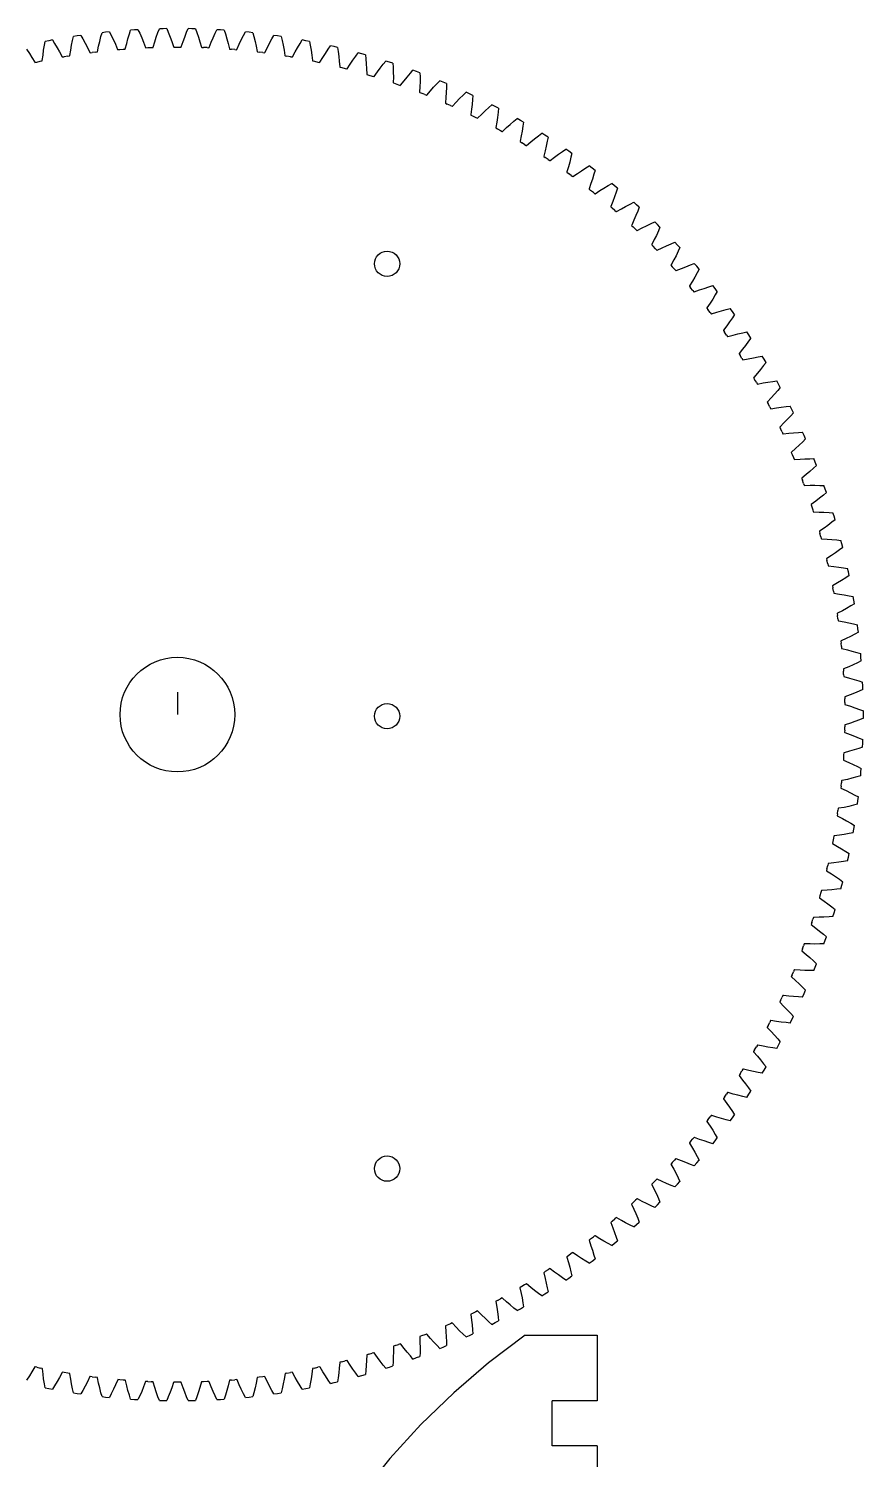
# Model space of a CAD drawing. Header units: millimetres. Extents: x 0 to 561, y -106 to 290.
# Drawn here: x 468.9 to 561.4, y 131.6 to 290 of the extents above; entities that cross this region are included whole.
import ezdxf

# ---------------------------------------------------------------- set-up
doc = ezdxf.new("R2010")
doc.units = ezdxf.units.MM
doc.layers.get('0').update_dxf_attribs({"lineweight": 25, "true_color": 0xffffff})
doc.layers.add('Interior', color=1, linetype='Continuous', lineweight=25, true_color=0xff0000)

msp = doc.modelspace()

# ---------------------------------------------------------------- linework, layer by layer
for p, q in [((483.24, 289.61), (483.4, 290.03)), ((483.81, 290.04), (483.4, 290.03)), ((484.22, 290.05), (483.81, 290.04)), ((484.22, 290.05), (484.39, 289.64)), ((486.41, 289.64), (486.58, 290.05)), ((486.99, 290.04), (486.58, 290.05)), ((487.4, 290.03), (486.99, 290.04)), ((487.4, 290.03), (487.55, 289.61)), ((470.67, 288.2), (470.75, 288.63)), ((471.16, 288.71), (470.75, 288.63)), ((471.56, 288.79), (471.16, 288.71)), ((471.56, 288.79), (471.8, 288.41)), ((473.68, 288.2), (473.79, 288.75)), ((473.79, 288.75), (473.89, 289.18)), ((474.3, 289.24), (473.89, 289.18)), ((474.7, 289.3), (474.3, 289.24)), ((474.7, 289.3), (474.92, 288.91)), ((474.92, 288.91), (475.19, 288.42)), ((476.67, 288.11), (476.79, 288.63)), ((476.79, 288.63), (476.93, 289.17)), ((476.93, 289.17), (477.05, 289.6)), ((477.45, 289.64), (477.05, 289.6)), ((477.86, 289.68), (477.45, 289.64)), ((477.86, 289.68), (478.07, 289.29)), ((478.07, 289.29), (478.31, 288.79)), ((478.31, 288.79), (478.53, 288.31)), ((479.78, 288.41), (479.92, 288.92)), ((479.92, 288.92), (480.08, 289.46)), ((480.08, 289.46), (480.22, 289.88)), ((480.63, 289.91), (480.22, 289.88)), ((481.03, 289.93), (480.63, 289.91)), ((481.03, 289.93), (481.22, 289.53)), ((481.22, 289.53), (481.45, 289.02)), ((481.45, 289.02), (481.65, 288.53)), ((481.65, 288.53), (481.87, 287.96)), ((482.72, 287.98), (482.9, 288.58)), ((482.9, 288.58), (483.06, 289.09)), ((483.06, 289.09), (483.24, 289.61)), ((484.39, 289.64), (484.59, 289.12)), ((484.59, 289.12), (484.77, 288.62)), ((484.77, 288.62), (484.97, 288.05)), ((485.82, 288.02), (486.03, 288.62)), ((486.03, 288.62), (486.21, 289.12)), ((486.21, 289.12), (486.41, 289.64)), ((487.55, 289.61), (487.73, 289.09)), ((487.73, 289.09), (487.89, 288.58)), ((487.89, 288.58), (488.07, 288)), ((488.91, 287.94), (489.15, 288.53)), ((489.15, 288.53), (489.35, 289.02)), ((489.35, 289.02), (489.57, 289.53)), ((489.57, 289.53), (489.76, 289.93)), ((490.17, 289.91), (489.76, 289.93)), ((490.58, 289.88), (490.17, 289.91)), ((490.58, 289.88), (490.71, 289.46)), ((490.71, 289.46), (490.87, 288.92)), ((490.87, 288.92), (491.01, 288.41)), ((492.26, 288.31), (492.48, 288.79)), ((492.48, 288.79), (492.73, 289.29)), ((492.73, 289.29), (492.93, 289.68)), ((493.34, 289.64), (492.93, 289.68)), ((493.75, 289.6), (493.34, 289.64)), ((493.75, 289.6), (493.87, 289.17)), ((493.87, 289.17), (494, 288.63)), ((494, 288.63), (494.12, 288.11)), ((495.61, 288.42), (495.87, 288.91)), ((495.87, 288.91), (496.09, 289.3)), ((496.5, 289.24), (496.09, 289.3)), ((496.9, 289.18), (496.5, 289.24)), ((496.9, 289.18), (497, 288.75)), ((497, 288.75), (497.12, 288.2)), ((499, 288.41), (499.24, 288.79)), ((499.64, 288.71), (499.24, 288.79)), ((500.04, 288.63), (499.64, 288.71)), ((500.04, 288.63), (500.12, 288.2)), ((468.69, 287.77), (469, 287.31)), ((469, 287.31), (469.28, 286.86)), ((469.28, 286.86), (469.59, 286.34)), ((470.43, 286.5), (470.51, 287.12)), ((470.51, 287.12), (470.58, 287.65)), ((470.58, 287.65), (470.67, 288.2)), ((471.8, 288.41), (472.08, 287.93)), ((472.08, 287.93), (472.34, 287.47)), ((472.34, 287.47), (472.63, 286.94)), ((472.63, 286.94), (472.66, 286.91)), ((472.66, 286.91), (472.87, 286.94)), ((473.26, 287.01), (472.87, 286.94)), ((473.26, 287.01), (473.46, 287.04)), ((473.46, 287.04), (473.48, 287.06)), ((473.48, 287.06), (473.58, 287.68)), ((473.58, 287.68), (473.68, 288.2)), ((475.19, 288.42), (475.43, 287.96)), ((475.43, 287.96), (475.7, 287.41)), ((475.7, 287.41), (475.72, 287.38)), ((475.72, 287.38), (475.94, 287.4)), ((476.32, 287.45), (475.94, 287.4)), ((476.32, 287.45), (476.52, 287.47)), ((476.52, 287.47), (476.54, 287.49)), ((476.54, 287.49), (476.67, 288.11)), ((478.53, 288.31), (478.78, 287.75)), ((478.78, 287.75), (478.8, 287.72)), ((478.8, 287.72), (479.02, 287.73)), ((479.02, 287.73), (479.4, 287.77)), ((479.4, 287.77), (479.61, 287.78)), ((479.61, 287.78), (479.63, 287.8)), ((479.63, 287.8), (479.78, 288.41)), ((481.87, 287.96), (481.89, 287.93)), ((481.89, 287.93), (482.11, 287.94)), ((482.11, 287.94), (482.49, 287.95)), ((482.49, 287.95), (482.7, 287.96)), ((482.7, 287.96), (482.72, 287.98)), ((484.97, 288.05), (484.99, 288.01)), ((484.99, 288.01), (485.2, 288.01)), ((485.2, 288.01), (485.59, 288.01)), ((485.59, 288.01), (485.8, 288.01)), ((485.8, 288.01), (485.82, 288.02)), ((488.07, 288), (488.09, 287.96)), ((488.09, 287.96), (488.3, 287.95)), ((488.69, 287.94), (488.3, 287.95)), ((488.69, 287.94), (488.89, 287.93)), ((488.89, 287.93), (488.91, 287.94)), ((491.01, 288.41), (491.16, 287.82)), ((491.16, 287.82), (491.18, 287.79)), ((491.18, 287.79), (491.39, 287.77)), ((491.78, 287.73), (491.39, 287.77)), ((491.78, 287.73), (491.98, 287.71)), ((491.98, 287.71), (492, 287.73)), ((492, 287.73), (492.26, 288.31)), ((494.12, 288.11), (494.24, 287.52)), ((494.24, 287.52), (494.26, 287.48)), ((494.26, 287.48), (494.47, 287.45)), ((494.86, 287.4), (494.47, 287.45)), ((494.86, 287.4), (495.06, 287.37)), ((495.06, 287.37), (495.08, 287.39)), ((495.08, 287.39), (495.37, 287.96)), ((495.37, 287.96), (495.61, 288.42)), ((497.12, 288.2), (497.21, 287.68)), ((497.21, 287.68), (497.31, 287.08)), ((497.31, 287.08), (497.33, 287.04)), ((497.33, 287.04), (497.54, 287.01)), ((497.92, 286.94), (497.54, 287.01)), ((497.92, 286.94), (498.12, 286.91)), ((498.12, 286.91), (498.15, 286.92)), ((498.15, 286.92), (498.45, 287.47)), ((498.45, 287.47), (498.71, 287.93)), ((498.71, 287.93), (499, 288.41)), ((500.12, 288.2), (500.21, 287.65)), ((500.21, 287.65), (500.29, 287.12)), ((500.29, 287.12), (500.36, 286.52)), ((501.19, 286.32), (501.51, 286.86)), ((501.51, 286.86), (501.79, 287.31)), ((501.79, 287.31), (502.1, 287.77)), ((502.1, 287.77), (502.35, 288.14)), ((502.75, 288.05), (502.35, 288.14)), ((503.15, 287.96), (502.75, 288.05)), ((503.15, 287.96), (503.21, 287.51)), ((503.21, 287.51), (503.28, 286.96)), ((503.28, 286.96), (503.33, 286.44)), ((504.85, 286.56), (505.17, 287.01)), ((505.17, 287.01), (505.44, 287.37)), ((505.84, 287.26), (505.44, 287.37)), ((506.23, 287.15), (505.84, 287.26)), ((506.23, 287.15), (506.27, 286.7)), ((469.59, 286.34), (469.62, 286.31)), ((469.62, 286.31), (469.83, 286.35)), ((469.83, 286.35), (470.21, 286.43)), ((470.21, 286.43), (470.41, 286.47)), ((470.41, 286.47), (470.43, 286.5)), ((500.36, 286.52), (500.37, 286.48)), ((500.37, 286.48), (500.58, 286.43)), ((500.58, 286.43), (500.96, 286.35)), ((500.96, 286.35), (501.16, 286.31)), ((501.16, 286.31), (501.19, 286.32)), ((503.33, 286.44), (503.38, 285.83)), ((503.38, 285.83), (503.39, 285.79)), ((503.39, 285.79), (503.6, 285.73)), ((503.6, 285.73), (503.98, 285.64)), ((503.98, 285.64), (504.17, 285.59)), ((504.17, 285.59), (504.2, 285.6)), ((504.2, 285.6), (504.55, 286.12)), ((504.55, 286.12), (504.85, 286.56)), ((506.27, 286.7), (506.32, 286.15)), ((506.32, 286.15), (506.35, 285.62)), ((506.35, 285.62), (506.37, 285.01)), ((507.55, 285.26), (507.87, 285.68)), ((507.87, 285.68), (508.21, 286.12)), ((508.21, 286.12), (508.49, 286.46)), ((508.88, 286.34), (508.49, 286.46)), ((509.27, 286.21), (508.88, 286.34)), ((509.27, 286.21), (509.3, 285.77)), ((509.3, 285.77), (509.32, 285.21)), ((511.21, 285.1), (511.5, 285.43)), ((511.89, 285.29), (511.5, 285.43)), ((512.27, 285.15), (511.89, 285.29)), ((506.37, 285.01), (506.38, 284.97)), ((506.38, 284.97), (506.59, 284.91)), ((506.59, 284.91), (506.96, 284.8)), ((506.96, 284.8), (507.15, 284.74)), ((507.15, 284.74), (507.18, 284.75)), ((507.18, 284.75), (507.55, 285.26)), ((509.32, 285.21), (509.33, 284.68)), ((509.33, 284.68), (509.32, 284.07)), ((509.32, 284.07), (509.33, 284.03)), ((509.33, 284.03), (509.53, 283.96)), ((509.53, 283.96), (509.9, 283.83)), ((509.9, 283.83), (510.09, 283.76)), ((510.09, 283.76), (510.12, 283.77)), ((510.12, 283.77), (510.51, 284.27)), ((510.51, 284.27), (510.85, 284.68)), ((510.85, 284.68), (511.21, 285.1)), ((512.28, 284.14), (512.26, 283.62)), ((512.27, 285.15), (512.28, 284.7)), ((512.28, 284.7), (512.28, 284.14)), ((513.78, 283.55), (514.16, 283.96)), ((514.16, 283.96), (514.47, 284.28)), ((514.85, 284.12), (514.47, 284.28)), ((515.23, 283.96), (514.85, 284.12)), ((515.23, 283.96), (515.21, 283.51)), ((512.26, 283.62), (512.23, 283.01)), ((512.23, 283.01), (512.24, 282.97)), ((512.24, 282.97), (512.44, 282.89)), ((512.8, 282.74), (512.44, 282.89)), ((512.8, 282.74), (512.99, 282.67)), ((512.99, 282.67), (513.02, 282.68)), ((513.02, 282.68), (513.43, 283.16)), ((513.43, 283.16), (513.78, 283.55)), ((515.15, 282.43), (515.1, 281.82)), ((515.19, 282.96), (515.15, 282.43)), ((515.21, 283.51), (515.19, 282.96)), ((516.3, 281.92), (516.67, 282.3)), ((516.67, 282.3), (517.06, 282.69)), ((517.06, 282.69), (517.39, 283)), ((517.76, 282.83), (517.39, 283)), ((518.13, 282.65), (517.76, 282.83)), ((518.1, 282.2), (518.05, 281.65)), ((518.13, 282.65), (518.1, 282.2)), ((515.1, 281.82), (515.1, 281.78)), ((515.1, 281.78), (515.3, 281.69)), ((515.65, 281.54), (515.3, 281.69)), ((515.65, 281.54), (515.84, 281.45)), ((515.84, 281.45), (515.87, 281.46)), ((515.87, 281.46), (516.3, 281.92)), ((517.99, 281.13), (517.91, 280.52)), ((518.05, 281.65), (517.99, 281.13)), ((518.66, 280.12), (519.11, 280.57)), ((519.11, 280.57), (519.5, 280.93)), ((519.5, 280.93), (519.91, 281.3)), ((519.91, 281.3), (520.24, 281.6)), ((520.61, 281.41), (520.24, 281.6)), ((520.97, 281.22), (520.61, 281.41)), ((520.92, 280.78), (520.85, 280.22)), ((520.97, 281.22), (520.92, 280.78)), ((517.91, 280.52), (517.91, 280.48)), ((517.91, 280.48), (518.11, 280.38)), ((518.11, 280.38), (518.45, 280.21)), ((518.45, 280.21), (518.63, 280.12)), ((518.63, 280.12), (518.66, 280.12)), ((520.77, 279.7), (520.66, 279.1)), ((520.66, 279.1), (520.67, 279.06)), ((520.67, 279.06), (520.85, 278.95)), ((520.85, 280.22), (520.77, 279.7)), ((520.85, 278.95), (521.19, 278.77)), ((521.4, 278.67), (521.87, 279.1)), ((521.87, 279.1), (522.27, 279.44)), ((522.27, 279.44), (522.69, 279.8)), ((522.69, 279.8), (523.04, 280.08)), ((523.4, 279.88), (523.04, 280.08)), ((523.75, 279.67), (523.4, 279.88)), ((523.68, 279.23), (523.59, 278.68)), ((523.75, 279.67), (523.68, 279.23)), ((521.19, 278.77), (521.37, 278.67)), ((521.37, 278.67), (521.4, 278.67)), ((523.49, 278.16), (523.36, 277.57)), ((523.36, 277.57), (523.36, 277.53)), ((523.36, 277.53), (523.54, 277.41)), ((523.59, 278.68), (523.49, 278.16)), ((523.87, 277.21), (523.54, 277.41)), ((524.07, 277.11), (524.56, 277.51)), ((524.56, 277.51), (524.97, 277.84)), ((524.97, 277.84), (525.41, 278.18)), ((525.41, 278.18), (525.77, 278.45)), ((526.12, 278.23), (525.77, 278.45)), ((526.47, 278.01), (526.12, 278.23)), ((526.38, 277.57), (526.26, 277.02)), ((526.47, 278.01), (526.38, 277.57)), ((523.87, 277.21), (524.05, 277.11)), ((524.05, 277.11), (524.07, 277.11)), ((526.14, 276.51), (525.98, 275.92)), ((525.98, 275.92), (525.98, 275.88)), ((525.98, 275.88), (526.16, 275.76)), ((526.26, 277.02), (526.14, 276.51)), ((526.68, 275.43), (527.18, 275.82)), ((527.18, 275.82), (527.61, 276.13)), ((527.61, 276.13), (528.06, 276.45)), ((528.06, 276.45), (528.43, 276.7)), ((528.77, 276.47), (528.43, 276.7)), ((529.11, 276.23), (528.77, 276.47)), ((529, 275.8), (528.86, 275.26)), ((529.11, 276.23), (529, 275.8)), ((526.48, 275.55), (526.16, 275.76)), ((526.48, 275.55), (526.65, 275.43)), ((526.65, 275.43), (526.68, 275.43)), ((528.72, 274.75), (528.54, 274.17)), ((528.86, 275.26), (528.72, 274.75)), ((529.73, 274.01), (530.17, 274.31)), ((530.17, 274.31), (530.64, 274.61)), ((530.64, 274.61), (531.02, 274.84)), ((531.35, 274.59), (531.02, 274.84)), ((531.67, 274.35), (531.35, 274.59)), ((531.67, 274.35), (531.55, 273.92)), ((528.54, 274.17), (528.54, 274.13)), ((528.54, 274.13), (528.71, 274)), ((529.02, 273.77), (528.71, 274)), ((529.02, 273.77), (529.19, 273.65)), ((529.19, 273.65), (529.21, 273.65)), ((529.21, 273.65), (529.73, 274.01)), ((531.22, 272.88), (531.02, 272.31)), ((531.39, 273.38), (531.22, 272.88)), ((531.55, 273.92), (531.39, 273.38)), ((532.65, 272.38), (533.14, 272.66)), ((533.14, 272.66), (533.53, 272.88)), ((533.84, 272.62), (533.53, 272.88)), ((534.16, 272.36), (533.84, 272.62)), ((531.02, 272.31), (531.01, 272.27)), ((531.01, 272.27), (531.18, 272.13)), ((531.48, 271.89), (531.18, 272.13)), ((531.48, 271.89), (531.64, 271.76)), ((531.64, 271.76), (531.67, 271.76)), ((531.67, 271.76), (532.21, 272.1)), ((532.21, 272.1), (532.65, 272.38)), ((533.83, 271.41), (533.64, 270.91)), ((534.02, 271.93), (533.83, 271.41)), ((534.16, 272.36), (534.02, 271.93)), ((533.42, 270.35), (533.41, 270.31)), ((533.41, 270.31), (533.57, 270.16)), ((533.64, 270.91), (533.42, 270.35)), ((533.86, 269.91), (533.57, 270.16)), ((533.86, 269.91), (534.02, 269.78)), ((534.02, 269.78), (534.05, 269.78)), ((534.05, 269.78), (534.59, 270.09)), ((534.59, 270.09), (535.06, 270.35)), ((535.06, 270.35), (535.55, 270.61)), ((535.55, 270.61), (535.95, 270.81)), ((536.25, 270.54), (535.95, 270.81)), ((536.4, 269.84), (536.19, 269.33)), ((536.55, 270.26), (536.25, 270.54)), ((536.55, 270.26), (536.4, 269.84)), ((535.73, 268.29), (535.72, 268.25)), ((535.72, 268.25), (535.88, 268.1)), ((535.98, 268.84), (535.73, 268.29)), ((536.16, 267.83), (535.88, 268.1)), ((536.19, 269.33), (535.98, 268.84)), ((536.34, 267.69), (536.9, 267.98)), ((536.9, 267.98), (537.37, 268.22)), ((537.37, 268.22), (537.87, 268.46)), ((537.87, 268.46), (538.28, 268.64)), ((538.57, 268.36), (538.28, 268.64)), ((538.86, 268.07), (538.57, 268.36)), ((538.86, 268.07), (538.69, 267.66)), ((536.16, 267.83), (536.31, 267.69)), ((536.31, 267.69), (536.34, 267.69)), ((538.23, 266.68), (537.96, 266.13)), ((538.46, 267.15), (538.23, 266.68)), ((538.69, 267.66), (538.46, 267.15)), ((540.1, 266.21), (540.52, 266.38)), ((540.8, 266.08), (540.52, 266.38)), ((537.96, 266.13), (537.95, 266.09)), ((537.95, 266.09), (538.1, 265.94)), ((538.37, 265.66), (538.1, 265.94)), ((538.37, 265.66), (538.51, 265.51)), ((538.51, 265.51), (538.54, 265.51)), ((538.54, 265.51), (539.11, 265.78)), ((539.11, 265.78), (539.59, 266)), ((539.59, 266), (540.1, 266.21)), ((540.64, 264.88), (540.39, 264.42)), ((540.89, 265.38), (540.64, 264.88)), ((541.08, 265.79), (540.8, 266.08)), ((541.08, 265.79), (540.89, 265.38)), ((540.09, 263.88), (540.08, 263.85)), ((540.08, 263.85), (540.22, 263.68)), ((540.39, 264.42), (540.09, 263.88)), ((540.48, 263.4), (540.22, 263.68)), ((540.48, 263.4), (540.62, 263.24)), ((540.62, 263.24), (540.65, 263.24)), ((540.65, 263.24), (541.23, 263.49)), ((541.23, 263.49), (541.72, 263.68)), ((541.72, 263.68), (542.24, 263.88)), ((542.24, 263.88), (542.66, 264.03)), ((542.93, 263.72), (542.66, 264.03)), ((543.2, 263.41), (542.93, 263.72)), ((543.2, 263.41), (542.99, 263.01)), ((542.13, 261.55), (542.12, 261.51)), ((542.12, 261.51), (542.25, 261.35)), ((542.45, 262.07), (542.13, 261.55)), ((542.72, 262.53), (542.45, 262.07)), ((542.99, 263.01), (542.72, 262.53)), ((544.28, 261.45), (544.7, 261.59)), ((544.96, 261.27), (544.7, 261.59)), ((542.5, 261.05), (542.25, 261.35)), ((542.5, 261.05), (542.63, 260.89)), ((542.63, 260.89), (542.66, 260.88)), ((542.66, 260.88), (543.25, 261.1)), ((543.25, 261.1), (543.75, 261.28)), ((543.75, 261.28), (544.28, 261.45)), ((544.7, 260.08), (544.41, 259.64)), ((544.99, 260.56), (544.7, 260.08)), ((545.21, 260.94), (544.96, 261.27)), ((545.21, 260.94), (544.99, 260.56)), ((544.07, 259.13), (544.06, 259.1)), ((544.06, 259.1), (544.18, 258.92)), ((544.41, 259.64), (544.07, 259.13)), ((544.42, 258.61), (544.18, 258.92)), ((544.42, 258.61), (544.54, 258.45)), ((544.54, 258.45), (544.57, 258.44)), ((544.57, 258.44), (545.17, 258.64)), ((545.17, 258.64), (545.67, 258.79)), ((545.67, 258.79), (546.21, 258.95)), ((546.21, 258.95), (546.64, 259.06)), ((546.88, 258.73), (546.64, 259.06)), ((547.12, 258.4), (546.88, 258.73)), ((547.12, 258.4), (546.88, 258.02)), ((546.27, 257.13), (545.91, 256.64)), ((546.57, 257.56), (546.27, 257.13)), ((546.88, 258.02), (546.57, 257.56)), ((545.91, 256.64), (545.89, 256.6)), ((545.89, 256.6), (546.01, 256.42)), ((546.23, 256.1), (546.01, 256.42)), ((546.23, 256.1), (546.35, 255.94)), ((546.35, 255.94), (546.37, 255.93)), ((546.37, 255.93), (546.98, 256.1)), ((546.98, 256.1), (547.49, 256.23)), ((547.49, 256.23), (548.04, 256.36)), ((548.04, 256.36), (548.47, 256.46)), ((548.67, 255.41), (548.34, 254.96)), ((548.7, 256.12), (548.47, 256.46)), ((548.93, 255.77), (548.67, 255.41)), ((548.93, 255.77), (548.7, 256.12)), ((547.64, 254.07), (547.62, 254.03)), ((547.62, 254.03), (547.73, 253.85)), ((548.02, 254.54), (547.64, 254.07)), ((547.94, 253.52), (547.73, 253.85)), ((548.34, 254.96), (548.02, 254.54)), ((548.05, 253.35), (549.21, 253.59)), ((549.21, 253.59), (549.75, 253.7)), ((549.75, 253.7), (550.19, 253.78)), ((550.41, 253.43), (550.19, 253.78)), ((547.94, 253.52), (548.05, 253.35)), ((550, 252.29), (549.66, 251.88)), ((550.34, 252.72), (550, 252.29)), ((550.62, 253.08), (550.34, 252.72)), ((550.62, 253.08), (550.41, 253.43)), ((549.26, 251.42), (549.24, 251.39)), ((549.24, 251.39), (549.34, 251.2)), ((549.66, 251.88), (549.26, 251.42)), ((549.54, 250.87), (549.34, 251.2)), ((549.54, 250.87), (549.64, 250.69)), ((549.64, 250.69), (549.66, 250.68)), ((549.66, 250.68), (550.29, 250.8)), ((550.29, 250.8), (550.81, 250.89)), ((550.81, 250.89), (551.36, 250.97)), ((551.36, 250.97), (551.8, 251.03)), ((552, 250.67), (551.8, 251.03)), ((552.19, 250.31), (552, 250.67)), ((551.19, 249.16), (550.77, 248.72)), ((551.54, 249.55), (551.19, 249.16)), ((551.91, 249.97), (551.54, 249.55)), ((552.19, 250.31), (551.91, 249.97)), ((550.77, 248.72), (550.75, 248.68)), ((550.75, 248.68), (550.84, 248.49)), ((551.02, 248.15), (550.84, 248.49)), ((551.02, 248.15), (551.12, 247.97)), ((551.12, 247.97), (551.14, 247.95)), ((551.14, 247.95), (551.77, 248.05)), ((551.77, 248.05), (552.29, 248.12)), ((552.29, 248.12), (552.84, 248.18)), ((552.84, 248.18), (553.29, 248.22)), ((553.47, 247.85), (553.29, 248.22)), ((553.65, 247.48), (553.35, 247.15)), ((553.65, 247.48), (553.47, 247.85)), ((552.16, 245.95), (552.14, 245.92)), ((552.14, 245.92), (552.23, 245.72)), ((552.6, 246.37), (552.16, 245.95)), ((552.39, 245.37), (552.23, 245.72)), ((552.97, 246.75), (552.6, 246.37)), ((553.35, 247.15), (552.97, 246.75)), ((552.39, 245.37), (552.48, 245.18)), ((552.48, 245.18), (552.5, 245.17)), ((552.5, 245.17), (553.13, 245.24)), ((553.13, 245.24), (553.66, 245.29)), ((553.66, 245.29), (554.21, 245.32)), ((554.21, 245.32), (554.66, 245.34)), ((554.68, 244.28), (554.28, 243.89)), ((554.83, 244.97), (554.66, 245.34)), ((554.99, 244.6), (554.68, 244.28)), ((554.99, 244.6), (554.83, 244.97)), ((553.44, 243.13), (553.41, 243.09)), ((553.41, 243.09), (553.49, 242.89)), ((553.89, 243.53), (553.44, 243.13)), ((553.49, 242.89), (553.64, 242.54)), ((553.64, 242.54), (553.72, 242.35)), ((554.28, 243.89), (553.89, 243.53)), ((553.72, 242.35), (553.75, 242.33)), ((553.75, 242.33), (554.38, 242.37)), ((554.38, 242.37), (554.91, 242.4)), ((554.91, 242.4), (555.46, 242.41)), ((555.47, 240.98), (555.07, 240.64)), ((555.46, 242.41), (555.91, 242.42)), ((555.88, 241.35), (555.47, 240.98)), ((556.21, 241.66), (555.88, 241.35)), ((556.06, 242.04), (555.91, 242.42)), ((556.21, 241.66), (556.06, 242.04)), ((554.59, 240.25), (554.57, 240.22)), ((554.57, 240.22), (554.64, 240.02)), ((555.07, 240.64), (554.59, 240.25)), ((554.78, 239.65), (554.64, 240.02)), ((554.78, 239.65), (554.85, 239.46)), ((554.85, 239.46), (554.87, 239.45)), ((554.87, 239.45), (555.5, 239.46)), ((555.5, 239.46), (556.03, 239.46)), ((556.03, 239.46), (556.59, 239.45)), ((556.59, 239.45), (557.03, 239.44)), ((557.17, 239.05), (557.03, 239.44)), ((556.53, 238.02), (556.12, 237.7)), ((556.96, 238.38), (556.53, 238.02)), ((557.3, 238.67), (556.96, 238.38)), ((557.3, 238.67), (557.17, 239.05)), ((555.63, 237.33), (555.6, 237.3)), ((555.6, 237.3), (555.67, 237.09)), ((556.12, 237.7), (555.63, 237.33)), ((555.67, 237.09), (555.79, 236.73)), ((555.79, 236.73), (555.85, 236.53)), ((555.85, 236.53), (555.87, 236.52)), ((555.87, 236.52), (556.51, 236.5)), ((556.51, 236.5), (557.03, 236.48)), ((557.03, 236.48), (557.59, 236.45)), ((557.59, 236.45), (558.03, 236.42)), ((558.15, 236.03), (558.03, 236.42)), ((557.05, 234.72), (556.54, 234.37)), ((557.47, 235.02), (557.05, 234.72)), ((557.92, 235.36), (557.47, 235.02)), ((558.27, 235.63), (557.92, 235.36)), ((558.27, 235.63), (558.15, 236.03)), ((556.54, 234.37), (556.52, 234.34)), ((556.52, 234.34), (556.57, 234.13)), ((556.68, 233.76), (556.57, 234.13)), ((556.68, 233.76), (556.73, 233.56)), ((556.73, 233.56), (556.75, 233.55)), ((556.75, 233.55), (557.38, 233.51)), ((557.38, 233.51), (557.91, 233.46)), ((557.91, 233.46), (558.46, 233.41)), ((558.46, 233.41), (558.91, 233.36)), ((559.01, 232.96), (558.91, 233.36)), ((557.85, 231.7), (557.33, 231.37)), ((558.29, 231.99), (557.85, 231.7)), ((558.75, 232.3), (558.29, 231.99)), ((559.11, 232.56), (558.75, 232.3)), ((559.11, 232.56), (559.01, 232.96)), ((557.33, 231.37), (557.3, 231.34)), ((557.3, 231.34), (557.35, 231.13)), ((557.44, 230.76), (557.35, 231.13)), ((557.44, 230.76), (557.48, 230.56)), ((557.48, 230.56), (557.5, 230.54)), ((557.5, 230.54), (558.14, 230.47)), ((558.14, 230.47), (558.66, 230.41)), ((558.66, 230.41), (559.21, 230.33)), ((559.21, 230.33), (559.65, 230.26)), ((559.74, 229.86), (559.65, 230.26)), ((559.82, 229.46), (559.74, 229.86)), ((557.99, 228.34), (557.96, 228.32)), ((557.96, 228.32), (558, 228.11)), ((558.52, 228.65), (557.99, 228.34)), ((558.98, 228.92), (558.52, 228.65)), ((559.45, 229.21), (558.98, 228.92)), ((559.82, 229.46), (559.45, 229.21)), ((558.07, 227.73), (558, 228.11)), ((558.07, 227.73), (558.11, 227.52)), ((558.11, 227.52), (558.13, 227.51)), ((558.13, 227.51), (558.76, 227.41)), ((558.76, 227.41), (559.28, 227.33)), ((559.28, 227.33), (559.83, 227.23)), ((559.83, 227.23), (560.26, 227.14)), ((560.33, 226.73), (560.26, 227.14)), ((560.4, 226.33), (560.33, 226.73)), ((558.53, 225.29), (558.5, 225.27)), ((558.5, 225.27), (558.53, 225.05)), ((559.07, 225.57), (558.53, 225.29)), ((558.58, 224.67), (558.53, 225.05)), ((559.53, 225.82), (559.07, 225.57)), ((560.02, 226.1), (559.53, 225.82)), ((560.4, 226.33), (560.02, 226.1)), ((558.58, 224.67), (558.61, 224.47)), ((558.61, 224.47), (558.63, 224.45)), ((558.63, 224.45), (559.25, 224.33)), ((559.25, 224.33), (559.77, 224.22)), ((559.77, 224.22), (560.31, 224.1)), ((560.31, 224.1), (560.75, 223.99)), ((560.8, 223.58), (560.75, 223.99)), ((560.85, 223.18), (560.8, 223.58)), ((558.93, 222.22), (558.9, 222.2)), ((558.9, 222.2), (558.92, 221.98)), ((558.96, 221.6), (558.92, 221.98)), ((559.49, 222.48), (558.93, 222.22)), ((559.96, 222.71), (559.49, 222.48)), ((560.46, 222.96), (559.96, 222.71)), ((560.85, 223.18), (560.46, 222.96)), ((558.96, 221.6), (558.98, 221.39)), ((558.98, 221.39), (559, 221.37)), ((559, 221.37), (559.62, 221.23)), ((559.62, 221.23), (560.13, 221.1)), ((560.13, 221.1), (560.67, 220.95)), ((560.67, 220.95), (561.1, 220.83)), ((561.13, 220.42), (561.1, 220.83)), ((561.16, 220.01), (561.13, 220.42)), ((559.21, 219.13), (559.18, 219.11)), ((559.18, 219.11), (559.19, 218.89)), ((559.21, 218.51), (559.19, 218.89)), ((559.78, 219.37), (559.21, 219.13)), ((560.26, 219.58), (559.78, 219.37)), ((560.76, 219.81), (560.26, 219.58)), ((561.16, 220.01), (560.76, 219.81)), ((559.21, 218.51), (559.23, 218.3)), ((559.23, 218.3), (559.24, 218.28)), ((559.24, 218.28), (559.85, 218.11)), ((559.85, 218.11), (560.36, 217.96)), ((560.36, 217.96), (560.89, 217.79)), ((560.89, 217.79), (561.31, 217.65)), ((561.33, 217.24), (561.31, 217.65)), ((561.35, 216.83), (561.33, 217.24)), ((559.36, 216.04), (559.33, 216.02)), ((559.33, 216.02), (559.33, 215.8)), ((559.34, 215.41), (559.33, 215.8)), ((559.93, 216.25), (559.36, 216.04)), ((560.42, 216.44), (559.93, 216.25)), ((560.94, 216.65), (560.42, 216.44)), ((561.35, 216.83), (560.94, 216.65)), ((559.34, 215.41), (559.34, 215.21)), ((559.34, 215.21), (559.36, 215.19)), ((559.36, 215.19), (559.96, 214.99)), ((559.96, 214.99), (560.46, 214.82)), ((560.46, 214.82), (560.98, 214.63)), ((560.98, 214.63), (561.4, 214.47)), ((561.4, 214.06), (561.4, 214.47)), ((561.4, 213.65), (561.4, 214.06)), ((559.33, 212.32), (559.34, 212.7)), ((559.38, 212.94), (559.34, 212.92)), ((559.34, 212.92), (559.34, 212.7)), ((559.96, 213.12), (559.38, 212.94)), ((560.46, 213.3), (559.96, 213.12)), ((560.98, 213.49), (560.46, 213.3)), ((561.4, 213.65), (560.98, 213.49)), ((559.33, 212.32), (559.32, 212.11)), ((559.32, 212.11), (559.34, 212.09)), ((559.34, 212.09), (559.93, 211.87)), ((559.93, 211.87), (560.42, 211.68)), ((560.42, 211.68), (560.94, 211.46)), ((560.94, 211.46), (561.35, 211.29)), ((561.31, 210.47), (561.33, 210.88)), ((561.33, 210.88), (561.35, 211.29)), ((559.19, 209.22), (559.18, 209.02)), ((559.21, 209.61), (559.19, 209.22)), ((559.23, 209.82), (559.21, 209.61)), ((559.27, 209.84), (559.23, 209.82)), ((559.85, 210), (559.27, 209.84)), ((560.36, 210.15), (559.85, 210)), ((560.89, 210.32), (560.36, 210.15)), ((561.31, 210.47), (560.89, 210.32)), ((559.18, 209.02), (559.19, 209)), ((559.19, 209), (559.78, 208.75)), ((559.78, 208.75), (560.26, 208.54)), ((560.26, 208.54), (560.76, 208.3)), ((560.76, 208.3), (561.16, 208.11)), ((561.1, 207.29), (561.13, 207.7)), ((561.13, 207.7), (561.16, 208.11)), ((558.92, 206.14), (558.9, 205.93)), ((558.92, 206.14), (558.96, 206.52)), ((558.99, 206.73), (558.96, 206.52)), ((559.02, 206.75), (558.99, 206.73)), ((559.62, 206.89), (559.02, 206.75)), ((560.13, 207.02), (559.62, 206.89)), ((560.67, 207.16), (560.13, 207.02)), ((561.1, 207.29), (560.67, 207.16)), ((558.9, 205.93), (558.91, 205.91)), ((558.91, 205.91), (559.49, 205.64)), ((559.49, 205.64), (559.96, 205.41)), ((559.96, 205.41), (560.46, 205.15)), ((560.46, 205.15), (560.85, 204.94)), ((560.75, 204.13), (560.8, 204.53)), ((560.8, 204.53), (560.85, 204.94)), ((558.53, 203.06), (558.5, 202.86)), ((558.53, 203.06), (558.58, 203.45)), ((558.62, 203.66), (558.58, 203.45)), ((558.65, 203.68), (558.62, 203.66)), ((559.25, 203.79), (558.65, 203.68)), ((559.77, 203.89), (559.25, 203.79)), ((560.31, 204.02), (559.77, 203.89)), ((560.75, 204.13), (560.31, 204.02)), ((558.5, 202.86), (558.51, 202.84)), ((558.51, 202.84), (559.07, 202.55)), ((559.07, 202.55), (559.53, 202.29)), ((559.53, 202.29), (560.02, 202.02)), ((560.02, 202.02), (560.4, 201.79)), ((560.26, 200.98), (560.33, 201.38)), ((560.33, 201.38), (560.4, 201.79)), ((558, 200.01), (557.96, 199.81)), ((557.96, 199.81), (557.97, 199.79)), ((557.97, 199.79), (558.52, 199.47)), ((558.07, 200.39), (558, 200.01)), ((558.12, 200.6), (558.07, 200.39)), ((558.15, 200.62), (558.12, 200.6)), ((558.76, 200.7), (558.15, 200.62)), ((559.28, 200.79), (558.76, 200.7)), ((559.83, 200.89), (559.28, 200.79)), ((560.26, 200.98), (559.83, 200.89)), ((558.52, 199.47), (558.98, 199.2)), ((558.98, 199.2), (559.45, 198.9)), ((559.45, 198.9), (559.82, 198.66)), ((559.65, 197.86), (559.74, 198.26)), ((559.74, 198.26), (559.82, 198.66)), ((557.35, 196.98), (557.3, 196.79)), ((557.3, 196.79), (557.31, 196.76)), ((557.31, 196.76), (557.85, 196.42)), ((557.35, 196.98), (557.44, 197.36)), ((557.49, 197.57), (557.44, 197.36)), ((557.53, 197.58), (557.49, 197.57)), ((558.14, 197.64), (557.53, 197.58)), ((558.66, 197.71), (558.14, 197.64)), ((559.21, 197.79), (558.66, 197.71)), ((559.65, 197.86), (559.21, 197.79)), ((557.85, 196.42), (558.29, 196.13)), ((558.29, 196.13), (558.75, 195.82)), ((558.75, 195.82), (559.11, 195.55)), ((558.91, 194.76), (559.01, 195.16)), ((559.01, 195.16), (559.11, 195.55)), ((556.57, 193.99), (556.52, 193.79)), ((556.52, 193.79), (556.53, 193.76)), ((556.53, 193.76), (557.05, 193.4)), ((556.68, 194.36), (556.57, 193.99)), ((556.74, 194.56), (556.68, 194.36)), ((556.77, 194.58), (556.74, 194.56)), ((557.38, 194.61), (556.77, 194.58)), ((557.05, 193.4), (557.47, 193.09)), ((557.91, 194.65), (557.38, 194.61)), ((558.46, 194.71), (557.91, 194.65)), ((558.91, 194.76), (558.46, 194.71)), ((557.47, 193.09), (557.92, 192.76)), ((557.92, 192.76), (558.27, 192.48)), ((558.03, 191.7), (558.15, 192.09)), ((558.15, 192.09), (558.27, 192.48)), ((555.67, 191.02), (555.6, 190.83)), ((555.6, 190.83), (555.61, 190.8)), ((555.61, 190.8), (556.12, 190.42)), ((555.67, 191.02), (555.79, 191.39)), ((555.86, 191.59), (555.79, 191.39)), ((555.9, 191.6), (555.86, 191.59)), ((556.51, 191.61), (555.9, 191.6)), ((556.12, 190.42), (556.53, 190.09)), ((557.03, 191.63), (556.51, 191.61)), ((557.59, 191.67), (557.03, 191.63)), ((558.03, 191.7), (557.59, 191.67)), ((554.85, 188.66), (554.78, 188.46)), ((554.89, 188.67), (554.85, 188.66)), ((555.5, 188.66), (554.89, 188.67)), ((556.03, 188.65), (555.5, 188.66)), ((556.59, 188.66), (556.03, 188.65)), ((556.53, 190.09), (556.96, 189.74)), ((557.03, 188.68), (556.59, 188.66)), ((556.96, 189.74), (557.3, 189.45)), ((557.03, 188.68), (557.17, 189.06)), ((557.17, 189.06), (557.3, 189.45)), ((554.64, 188.1), (554.57, 187.91)), ((554.57, 187.91), (554.58, 187.88)), ((554.58, 187.88), (555.07, 187.48)), ((554.64, 188.1), (554.78, 188.46)), ((555.07, 187.48), (555.47, 187.14)), ((555.47, 187.14), (555.88, 186.77)), ((553.49, 185.22), (553.64, 185.58)), ((553.73, 185.78), (553.64, 185.58)), ((553.77, 185.78), (553.73, 185.78)), ((554.38, 185.74), (553.77, 185.78)), ((554.91, 185.72), (554.38, 185.74)), ((555.46, 185.7), (554.91, 185.72)), ((555.91, 185.7), (555.46, 185.7)), ((555.88, 186.77), (556.21, 186.46)), ((555.91, 185.7), (556.06, 186.08)), ((556.06, 186.08), (556.21, 186.46)), ((553.49, 185.22), (553.41, 185.04)), ((553.41, 185.04), (553.42, 185.01)), ((553.42, 185.01), (553.89, 184.59)), ((553.89, 184.59), (554.28, 184.23)), ((554.28, 184.23), (554.68, 183.84)), ((552.23, 182.4), (552.14, 182.21)), ((552.23, 182.4), (552.39, 182.75)), ((552.49, 182.94), (552.39, 182.75)), ((552.53, 182.95), (552.49, 182.94)), ((553.13, 182.88), (552.53, 182.95)), ((553.66, 182.83), (553.13, 182.88)), ((554.21, 182.79), (553.66, 182.83)), ((554.66, 182.77), (554.21, 182.79)), ((554.66, 182.77), (554.83, 183.15)), ((554.68, 183.84), (554.99, 183.52)), ((554.83, 183.15), (554.99, 183.52)), ((552.14, 182.21), (552.15, 182.19)), ((552.15, 182.19), (552.6, 181.74)), ((552.6, 181.74), (552.97, 181.37)), ((552.97, 181.37), (553.35, 180.96)), ((553.35, 180.96), (553.65, 180.63)), ((550.84, 179.63), (550.75, 179.45)), ((550.75, 179.45), (550.75, 179.42)), ((550.75, 179.42), (551.19, 178.96)), ((550.84, 179.63), (551.02, 179.97)), ((551.12, 180.16), (551.02, 179.97)), ((551.16, 180.16), (551.12, 180.16)), ((551.77, 180.07), (551.16, 180.16)), ((552.29, 180), (551.77, 180.07)), ((552.84, 179.94), (552.29, 180)), ((553.29, 179.9), (552.84, 179.94)), ((553.29, 179.9), (553.47, 180.27)), ((553.47, 180.27), (553.65, 180.63)), ((551.19, 178.96), (551.54, 178.57)), ((551.54, 178.57), (551.91, 178.15)), ((551.91, 178.15), (552.19, 177.8)), ((552, 177.45), (552.19, 177.8)), ((549.34, 176.92), (549.24, 176.74)), ((549.24, 176.74), (549.24, 176.71)), ((549.24, 176.71), (549.66, 176.23)), ((549.34, 176.92), (549.54, 177.25)), ((549.65, 177.44), (549.54, 177.25)), ((549.69, 177.44), (549.65, 177.44)), ((549.66, 176.23), (550, 175.83)), ((550.29, 177.32), (549.69, 177.44)), ((550.81, 177.23), (550.29, 177.32)), ((551.36, 177.15), (550.81, 177.23)), ((551.8, 177.09), (551.36, 177.15)), ((551.8, 177.09), (552, 177.45)), ((547.73, 174.27), (547.94, 174.6)), ((548.06, 174.78), (547.94, 174.6)), ((548.1, 174.78), (548.06, 174.78)), ((548.69, 174.63), (548.1, 174.78)), ((549.21, 174.52), (548.69, 174.63)), ((549.75, 174.42), (549.21, 174.52)), ((550.19, 174.34), (549.75, 174.42)), ((550, 175.83), (550.34, 175.39)), ((550.19, 174.34), (550.41, 174.69)), ((550.34, 175.39), (550.62, 175.04)), ((550.41, 174.69), (550.62, 175.04)), ((547.73, 174.27), (547.62, 174.1)), ((547.62, 174.1), (547.62, 174.07)), ((547.62, 174.07), (548.02, 173.57)), ((548.02, 173.57), (548.34, 173.16)), ((548.34, 173.16), (548.67, 172.71)), ((546.01, 171.7), (545.89, 171.53)), ((545.89, 171.53), (545.89, 171.5)), ((545.89, 171.5), (546.27, 170.99)), ((546.01, 171.7), (546.23, 172.01)), ((546.36, 172.19), (546.23, 172.01)), ((546.4, 172.19), (546.36, 172.19)), ((546.98, 172.02), (546.4, 172.19)), ((547.49, 171.89), (546.98, 172.02)), ((548.04, 171.76), (547.49, 171.89)), ((548.47, 171.66), (548.04, 171.76)), ((548.47, 171.66), (548.7, 172)), ((548.67, 172.71), (548.93, 172.34)), ((548.7, 172), (548.93, 172.34)), ((544.55, 169.67), (544.42, 169.5)), ((544.59, 169.67), (544.55, 169.67)), ((545.17, 169.48), (544.59, 169.67)), ((546.27, 170.99), (546.57, 170.56)), ((546.57, 170.56), (546.88, 170.09)), ((546.88, 170.09), (547.12, 169.72)), ((546.88, 169.39), (547.12, 169.72)), ((544.18, 169.19), (544.06, 169.03)), ((544.06, 169.03), (544.06, 169)), ((544.06, 169), (544.41, 168.48)), ((544.18, 169.19), (544.42, 169.5)), ((544.41, 168.48), (544.7, 168.03)), ((544.7, 168.03), (544.99, 167.56)), ((545.67, 169.32), (545.17, 169.48)), ((546.21, 169.17), (545.67, 169.32)), ((546.64, 169.06), (546.21, 169.17)), ((546.64, 169.06), (546.88, 169.39)), ((542.25, 166.77), (542.12, 166.62)), ((542.12, 166.62), (542.12, 166.59)), ((542.12, 166.59), (542.45, 166.05)), ((542.25, 166.77), (542.5, 167.07)), ((542.64, 167.23), (542.5, 167.07)), ((542.68, 167.23), (542.64, 167.23)), ((543.25, 167.01), (542.68, 167.23)), ((543.75, 166.84), (543.25, 167.01)), ((544.28, 166.66), (543.75, 166.84)), ((544.7, 166.53), (544.28, 166.66)), ((544.7, 166.53), (544.96, 166.85)), ((544.96, 166.85), (545.21, 167.17)), ((544.99, 167.56), (545.21, 167.17)), ((540.63, 164.88), (540.48, 164.72)), ((540.67, 164.87), (540.63, 164.88)), ((541.23, 164.63), (540.67, 164.87)), ((542.45, 166.05), (542.72, 165.59)), ((542.72, 165.59), (542.99, 165.1)), ((542.99, 165.1), (543.2, 164.71)), ((540.09, 164.28), (540.08, 164.25)), ((540.08, 164.25), (540.39, 163.7)), ((540.22, 164.43), (540.09, 164.28)), ((540.48, 164.72), (540.22, 164.43)), ((540.39, 163.7), (540.64, 163.23)), ((541.72, 164.44), (541.23, 164.63)), ((542.24, 164.24), (541.72, 164.44)), ((542.66, 164.09), (542.24, 164.24)), ((542.66, 164.09), (542.93, 164.4)), ((542.93, 164.4), (543.2, 164.71)), ((538.1, 162.18), (537.95, 162.04)), ((537.95, 162.04), (537.95, 162.01)), ((537.95, 162.01), (538.23, 161.44)), ((538.37, 162.46), (538.1, 162.18)), ((538.52, 162.61), (538.37, 162.46)), ((538.56, 162.6), (538.52, 162.61)), ((539.11, 162.34), (538.56, 162.6)), ((539.59, 162.12), (539.11, 162.34)), ((540.1, 161.9), (539.59, 162.12)), ((540.52, 161.74), (540.1, 161.9)), ((540.52, 161.74), (540.8, 162.03)), ((540.64, 163.23), (540.89, 162.74)), ((540.8, 162.03), (541.08, 162.33)), ((540.89, 162.74), (541.08, 162.33)), ((535.88, 160.02), (536.16, 160.28)), ((536.32, 160.43), (536.16, 160.28)), ((536.36, 160.42), (536.32, 160.43)), ((536.9, 160.13), (536.36, 160.42)), ((537.37, 159.9), (536.9, 160.13)), ((538.23, 161.44), (538.46, 160.96)), ((538.46, 160.96), (538.69, 160.46)), ((538.69, 160.46), (538.86, 160.05)), ((535.73, 159.88), (535.72, 159.85)), ((535.72, 159.85), (535.98, 159.27)), ((535.88, 160.02), (535.73, 159.88)), ((535.98, 159.27), (536.19, 158.79)), ((536.19, 158.79), (536.4, 158.27)), ((537.87, 159.66), (537.37, 159.9)), ((538.28, 159.47), (537.87, 159.66)), ((538.28, 159.47), (538.57, 159.76)), ((538.57, 159.76), (538.86, 160.05)), ((533.42, 157.82), (533.41, 157.79)), ((533.41, 157.79), (533.64, 157.2)), ((533.57, 157.95), (533.42, 157.82)), ((533.57, 157.95), (533.86, 158.21)), ((533.64, 157.2), (533.83, 156.71)), ((534.03, 158.34), (533.86, 158.21)), ((534.07, 158.33), (534.03, 158.34)), ((534.59, 158.02), (534.07, 158.33)), ((535.06, 157.77), (534.59, 158.02)), ((535.55, 157.51), (535.06, 157.77)), ((535.95, 157.31), (535.55, 157.51)), ((535.95, 157.31), (536.25, 157.58)), ((536.25, 157.58), (536.55, 157.85)), ((536.4, 158.27), (536.55, 157.85)), ((531.02, 155.86), (531.01, 155.83)), ((531.01, 155.83), (531.22, 155.23)), ((531.18, 155.98), (531.02, 155.86)), ((531.18, 155.98), (531.48, 156.22)), ((531.65, 156.36), (531.48, 156.22)), ((531.69, 156.34), (531.65, 156.36)), ((532.21, 156.01), (531.69, 156.34)), ((532.65, 155.74), (532.21, 156.01)), ((533.14, 155.46), (532.65, 155.74)), ((533.53, 155.24), (533.14, 155.46)), ((533.53, 155.24), (533.84, 155.5)), ((533.83, 156.71), (534.02, 156.19)), ((533.84, 155.5), (534.16, 155.76)), ((534.02, 156.19), (534.16, 155.76)), ((528.54, 154), (528.53, 153.97)), ((528.53, 153.97), (528.72, 153.37)), ((528.71, 154.12), (528.54, 154)), ((529.02, 154.35), (528.71, 154.12)), ((529.2, 154.47), (529.02, 154.35)), ((529.23, 154.46), (529.2, 154.47)), ((529.73, 154.1), (529.23, 154.46)), ((530.17, 153.81), (529.73, 154.1)), ((530.64, 153.51), (530.17, 153.81)), ((531.22, 155.23), (531.39, 154.73)), ((531.35, 153.52), (531.67, 153.77)), ((531.39, 154.73), (531.55, 154.2)), ((531.55, 154.2), (531.67, 153.77)), ((525.99, 152.24), (525.98, 152.22)), ((525.98, 152.22), (526.14, 151.6)), ((526.16, 152.36), (525.99, 152.24)), ((526.48, 152.57), (526.16, 152.36)), ((526.66, 152.69), (526.48, 152.57)), ((526.7, 152.67), (526.66, 152.69)), ((527.18, 152.3), (526.7, 152.67)), ((527.61, 151.99), (527.18, 152.3)), ((528.72, 153.37), (528.86, 152.86)), ((528.86, 152.86), (529, 152.32)), ((529, 152.32), (529.11, 151.89)), ((531.02, 153.28), (530.64, 153.51)), ((531.02, 153.28), (531.35, 153.52)), ((523.36, 150.6), (523.35, 150.57)), ((523.35, 150.57), (523.49, 149.95)), ((523.54, 150.7), (523.36, 150.6)), ((523.87, 150.9), (523.54, 150.7)), ((524.06, 151.01), (523.87, 150.9)), ((524.09, 151), (524.06, 151.01)), ((524.56, 150.6), (524.09, 151)), ((524.97, 150.27), (524.56, 150.6)), ((526.14, 151.6), (526.26, 151.09)), ((526.26, 151.09), (526.38, 150.55)), ((528.06, 151.67), (527.61, 151.99)), ((528.43, 151.42), (528.06, 151.67)), ((528.43, 151.42), (528.77, 151.65)), ((528.77, 151.65), (529.11, 151.89)), ((520.67, 149.07), (520.66, 149.04)), ((520.66, 149.04), (520.77, 148.41)), ((520.85, 149.16), (520.67, 149.07)), ((520.85, 149.16), (521.19, 149.35)), ((521.38, 149.45), (521.19, 149.35)), ((521.42, 149.43), (521.38, 149.45)), ((521.87, 149.02), (521.42, 149.43)), ((522.27, 148.67), (521.87, 149.02)), ((523.49, 149.95), (523.59, 149.44)), ((523.59, 149.44), (523.68, 148.89)), ((525.41, 149.94), (524.97, 150.27)), ((525.77, 149.67), (525.41, 149.94)), ((525.77, 149.67), (526.12, 149.89)), ((526.12, 149.89), (526.47, 150.11)), ((526.38, 150.55), (526.47, 150.11)), ((517.92, 147.64), (517.91, 147.62)), ((517.91, 147.62), (517.99, 146.99)), ((518.11, 147.73), (517.92, 147.64)), ((518.45, 147.91), (518.11, 147.73)), ((518.65, 148), (518.45, 147.91)), ((518.68, 147.98), (518.65, 148)), ((519.11, 147.55), (518.68, 147.98)), ((519.5, 147.19), (519.11, 147.55)), ((520.77, 148.41), (520.85, 147.89)), ((520.85, 147.89), (520.92, 147.34)), ((522.69, 148.32), (522.27, 148.67)), ((523.04, 148.04), (522.69, 148.32)), ((523.04, 148.04), (523.4, 148.24)), ((523.4, 148.24), (523.75, 148.45)), ((523.68, 148.89), (523.75, 148.45)), ((515.11, 146.34), (515.1, 146.32)), ((515.1, 146.32), (515.15, 145.69)), ((515.3, 146.42), (515.11, 146.34)), ((515.65, 146.58), (515.3, 146.42)), ((515.85, 146.67), (515.65, 146.58)), ((515.88, 146.64), (515.85, 146.67)), ((516.3, 146.2), (515.88, 146.64)), ((516.67, 145.82), (516.3, 146.2)), ((517.06, 145.43), (516.67, 145.82)), ((517.99, 146.99), (518.05, 146.47)), ((518.05, 146.47), (518.1, 145.91)), ((518.1, 145.91), (518.13, 145.47)), ((519.91, 146.81), (519.5, 147.19)), ((520.24, 146.52), (519.91, 146.81)), ((520.24, 146.52), (520.61, 146.71)), ((520.61, 146.71), (520.97, 146.9)), ((520.92, 147.34), (520.97, 146.9)), ((509.53, 144.16), (509.9, 144.29)), ((510.1, 144.35), (509.9, 144.29)), ((510.14, 144.33), (510.1, 144.35)), ((510.51, 143.85), (510.14, 144.33)), ((512.25, 145.16), (512.24, 145.13)), ((512.24, 145.13), (512.26, 144.5)), ((512.44, 145.23), (512.25, 145.16)), ((512.26, 144.5), (512.28, 143.97)), ((512.8, 145.37), (512.44, 145.23)), ((513, 145.45), (512.8, 145.37)), ((513.03, 145.43), (513, 145.45)), ((513.43, 144.96), (513.03, 145.43)), ((513.78, 144.57), (513.43, 144.96)), ((514.16, 144.16), (513.78, 144.57)), ((515.15, 145.69), (515.19, 145.16)), ((515.19, 145.16), (515.21, 144.6)), ((515.21, 144.6), (515.23, 144.16)), ((517.39, 145.12), (517.06, 145.43)), ((517.39, 145.12), (517.76, 145.29)), ((517.76, 145.29), (518.13, 145.47)), ((523.91, 145.31), (519.86, 142.25)), ((523.91, 145.31), (531.91, 145.31)), ((531.91, 145.31), (531.91, 138.05)), ((506.37, 143.13), (506.35, 142.5)), ((506.39, 143.15), (506.37, 143.13)), ((506.59, 143.21), (506.39, 143.15)), ((506.59, 143.21), (506.96, 143.32)), ((507.16, 143.38), (506.96, 143.32)), ((507.19, 143.35), (507.16, 143.38)), ((507.55, 142.86), (507.19, 143.35)), ((507.87, 142.44), (507.55, 142.86)), ((509.32, 142.91), (509.3, 142.35)), ((509.33, 143.44), (509.32, 142.91)), ((509.34, 144.09), (509.33, 144.07)), ((509.33, 144.07), (509.33, 143.44)), ((509.53, 144.16), (509.34, 144.09)), ((510.85, 143.44), (510.51, 143.85)), ((511.21, 143.02), (510.85, 143.44)), ((511.5, 142.68), (511.21, 143.02)), ((511.5, 142.68), (511.89, 142.83)), ((511.89, 142.83), (512.27, 142.97)), ((512.28, 143.42), (512.27, 142.97)), ((512.28, 143.97), (512.28, 143.42)), ((514.47, 143.84), (514.16, 144.16)), ((514.47, 143.84), (514.85, 144)), ((514.85, 144), (515.23, 144.16)), ((469.28, 141.25), (469, 140.81)), ((469.61, 141.8), (469.28, 141.25)), ((469.63, 141.81), (469.61, 141.8)), ((469.83, 141.76), (469.63, 141.81)), ((469.83, 141.76), (470.21, 141.68)), ((470.42, 141.64), (470.21, 141.68)), ((470.44, 141.6), (470.42, 141.64)), ((470.51, 140.99), (470.44, 141.6)), ((472.65, 141.2), (472.34, 140.64)), ((472.67, 141.21), (472.65, 141.2)), ((472.87, 141.18), (472.67, 141.21)), ((473.26, 141.11), (472.87, 141.18)), ((473.47, 141.07), (473.26, 141.11)), ((473.48, 141.04), (473.47, 141.07)), ((497.32, 141.06), (497.21, 140.43)), ((497.34, 141.08), (497.32, 141.06)), ((497.54, 141.11), (497.34, 141.08)), ((497.54, 141.11), (497.92, 141.18)), ((498.13, 141.21), (497.92, 141.18)), ((498.16, 141.18), (498.13, 141.21)), ((498.45, 140.64), (498.16, 141.18)), ((500.37, 141.62), (500.29, 140.99)), ((500.38, 141.64), (500.37, 141.62)), ((500.58, 141.68), (500.38, 141.64)), ((500.58, 141.68), (500.96, 141.76)), ((501.17, 141.81), (500.96, 141.76)), ((501.2, 141.78), (501.17, 141.81)), ((501.51, 141.25), (501.2, 141.78)), ((501.79, 140.81), (501.51, 141.25)), ((503.28, 141.16), (503.21, 140.6)), ((503.33, 141.68), (503.28, 141.16)), ((503.39, 142.31), (503.33, 141.68)), ((503.4, 142.33), (503.39, 142.31)), ((503.6, 142.38), (503.4, 142.33)), ((503.6, 142.38), (503.98, 142.48)), ((504.18, 142.53), (503.98, 142.48)), ((504.21, 142.5), (504.18, 142.53)), ((504.55, 141.99), (504.21, 142.5)), ((504.85, 141.56), (504.55, 141.99)), ((505.17, 141.11), (504.85, 141.56)), ((505.44, 140.75), (505.17, 141.11)), ((506.27, 141.41), (506.23, 140.97)), ((506.32, 141.97), (506.27, 141.41)), ((506.35, 142.5), (506.32, 141.97)), ((508.21, 142), (507.87, 142.44)), ((508.49, 141.65), (508.21, 142)), ((508.49, 141.65), (508.88, 141.78)), ((508.88, 141.78), (509.27, 141.91)), ((509.3, 142.35), (509.27, 141.91)), ((519.86, 142.25), (516.01, 138.94)), ((469, 140.81), (468.69, 140.34)), ((470.58, 140.47), (470.51, 140.99)), ((470.67, 139.92), (470.58, 140.47)), ((470.75, 139.48), (470.67, 139.92)), ((470.75, 139.48), (471.16, 139.4)), ((471.8, 139.71), (471.56, 139.33)), ((472.08, 140.19), (471.8, 139.71)), ((472.34, 140.64), (472.08, 140.19)), ((473.58, 140.43), (473.48, 141.04)), ((473.68, 139.92), (473.58, 140.43)), ((473.79, 139.37), (473.68, 139.92)), ((475.19, 139.69), (474.92, 139.2)), ((475.43, 140.16), (475.19, 139.69)), ((475.71, 140.73), (475.43, 140.16)), ((475.73, 140.74), (475.71, 140.73)), ((475.94, 140.72), (475.73, 140.74)), ((475.94, 140.72), (476.32, 140.67)), ((476.53, 140.64), (476.32, 140.67)), ((476.55, 140.6), (476.53, 140.64)), ((476.67, 140), (476.55, 140.6)), ((476.79, 139.49), (476.67, 140)), ((476.93, 138.95), (476.79, 139.49)), ((478.53, 139.81), (478.31, 139.33)), ((478.79, 140.39), (478.53, 139.81)), ((478.81, 140.4), (478.79, 140.39)), ((479.02, 140.38), (478.81, 140.4)), ((479.4, 140.35), (479.02, 140.38)), ((479.62, 140.33), (479.4, 140.35)), ((479.64, 140.3), (479.62, 140.33)), ((479.78, 139.7), (479.64, 140.3)), ((479.92, 139.2), (479.78, 139.7)), ((481.65, 139.59), (481.45, 139.1)), ((481.88, 140.18), (481.65, 139.59)), ((481.9, 140.19), (481.88, 140.18)), ((482.11, 140.18), (481.9, 140.19)), ((482.11, 140.18), (482.49, 140.17)), ((482.71, 140.15), (482.49, 140.17)), ((482.73, 140.12), (482.71, 140.15)), ((482.9, 139.53), (482.73, 140.12)), ((483.06, 139.03), (482.9, 139.53)), ((484.77, 139.49), (484.59, 139)), ((484.98, 140.09), (484.77, 139.49)), ((485, 140.11), (484.98, 140.09)), ((485.2, 140.11), (485, 140.11)), ((485.59, 140.11), (485.2, 140.11)), ((485.81, 140.11), (485.59, 140.11)), ((485.83, 140.07), (485.81, 140.11)), ((486.03, 139.49), (485.83, 140.07)), ((486.21, 139), (486.03, 139.49)), ((487.89, 139.53), (487.73, 139.03)), ((488.08, 140.14), (487.89, 139.53)), ((488.1, 140.16), (488.08, 140.14)), ((488.3, 140.17), (488.1, 140.16)), ((488.69, 140.18), (488.3, 140.17)), ((488.9, 140.19), (488.69, 140.18)), ((488.93, 140.15), (488.9, 140.19)), ((489.15, 139.59), (488.93, 140.15)), ((489.35, 139.1), (489.15, 139.59)), ((491.01, 139.7), (490.87, 139.2)), ((491.17, 140.32), (491.01, 139.7)), ((491.19, 140.34), (491.17, 140.32)), ((491.39, 140.35), (491.19, 140.34)), ((491.39, 140.35), (491.78, 140.38)), ((491.99, 140.4), (491.78, 140.38)), ((492.02, 140.37), (491.99, 140.4)), ((492.26, 139.81), (492.02, 140.37)), ((492.48, 139.33), (492.26, 139.81)), ((494, 139.49), (493.87, 138.95)), ((494.12, 140), (494, 139.49)), ((494.25, 140.62), (494.12, 140)), ((494.27, 140.64), (494.25, 140.62)), ((494.47, 140.67), (494.27, 140.64)), ((494.86, 140.72), (494.47, 140.67)), ((495.07, 140.74), (494.86, 140.72)), ((495.1, 140.71), (495.07, 140.74)), ((495.37, 140.16), (495.1, 140.71)), ((495.61, 139.69), (495.37, 140.16)), ((495.87, 139.2), (495.61, 139.69)), ((497.12, 139.92), (497, 139.37)), ((497.21, 140.43), (497.12, 139.92)), ((498.71, 140.19), (498.45, 140.64)), ((499, 139.71), (498.71, 140.19)), ((499.24, 139.33), (499, 139.71)), ((499.64, 139.4), (500.04, 139.48)), ((500.12, 139.92), (500.04, 139.48)), ((500.21, 140.47), (500.12, 139.92)), ((500.29, 140.99), (500.21, 140.47)), ((502.1, 140.34), (501.79, 140.81)), ((502.35, 139.97), (502.1, 140.34)), ((502.35, 139.97), (502.75, 140.07)), ((502.75, 140.07), (503.15, 140.16)), ((503.21, 140.6), (503.15, 140.16)), ((505.44, 140.75), (505.84, 140.86)), ((505.84, 140.86), (506.23, 140.97)), ((471.16, 139.4), (471.56, 139.33)), ((473.89, 138.93), (473.79, 139.37)), ((473.89, 138.93), (474.3, 138.87)), ((474.3, 138.87), (474.7, 138.82)), ((474.92, 139.2), (474.7, 138.82)), ((477.05, 138.52), (476.93, 138.95)), ((477.05, 138.52), (477.45, 138.47)), ((477.45, 138.47), (477.86, 138.43)), ((478.07, 138.83), (477.86, 138.43)), ((478.31, 139.33), (478.07, 138.83)), ((480.08, 138.66), (479.92, 139.2)), ((480.22, 138.24), (480.08, 138.66)), ((480.22, 138.24), (480.63, 138.21)), ((480.63, 138.21), (481.03, 138.18)), ((481.22, 138.59), (481.03, 138.18)), ((481.45, 139.1), (481.22, 138.59)), ((483.24, 138.5), (483.06, 139.03)), ((483.4, 138.08), (483.24, 138.5)), ((483.4, 138.08), (483.81, 138.08)), ((483.81, 138.08), (484.22, 138.07)), ((484.39, 138.48), (484.22, 138.07)), ((484.59, 139), (484.39, 138.48)), ((486.41, 138.48), (486.21, 139)), ((486.58, 138.07), (486.41, 138.48)), ((486.58, 138.07), (486.99, 138.08)), ((486.99, 138.08), (487.4, 138.08)), ((487.55, 138.5), (487.4, 138.08)), ((487.73, 139.03), (487.55, 138.5)), ((489.57, 138.59), (489.35, 139.1)), ((489.76, 138.18), (489.57, 138.59)), ((489.76, 138.18), (490.17, 138.21)), ((490.17, 138.21), (490.58, 138.24)), ((490.71, 138.66), (490.58, 138.24)), ((490.87, 139.2), (490.71, 138.66)), ((492.73, 138.83), (492.48, 139.33)), ((492.93, 138.43), (492.73, 138.83)), ((492.93, 138.43), (493.34, 138.47)), ((493.34, 138.47), (493.75, 138.52)), ((493.87, 138.95), (493.75, 138.52)), ((496.09, 138.82), (495.87, 139.2)), ((496.09, 138.82), (496.5, 138.87)), ((496.5, 138.87), (496.9, 138.93)), ((497, 139.37), (496.9, 138.93)), ((499.24, 139.33), (499.64, 139.4)), ((516.01, 138.94), (512.36, 135.41)), ((531.91, 138.05), (526.91, 138.05)), ((526.91, 133.05), (526.91, 138.05)), ((512.36, 135.41), (508.94, 131.66)), ((508.94, 131.66), (505.75, 127.71)), ((531.91, 133.05), (526.91, 133.05)), ((531.91, 133.05), (531.91, 85.3))]:
    msp.add_line(p, q)
at = {"layer": 'Interior'}
msp.add_line((485.4, 216.56), (485.4, 214.06), dxfattribs=at)
for centre, radius in [((508.63, 264), 1.4), ((485.4, 214.06), 6.35), ((508.63, 213.89), 1.4), ((508.63, 163.77), 1.4)]:
    msp.add_circle(centre, radius, dxfattribs=at)

doc.saveas('drawing.dxf')
